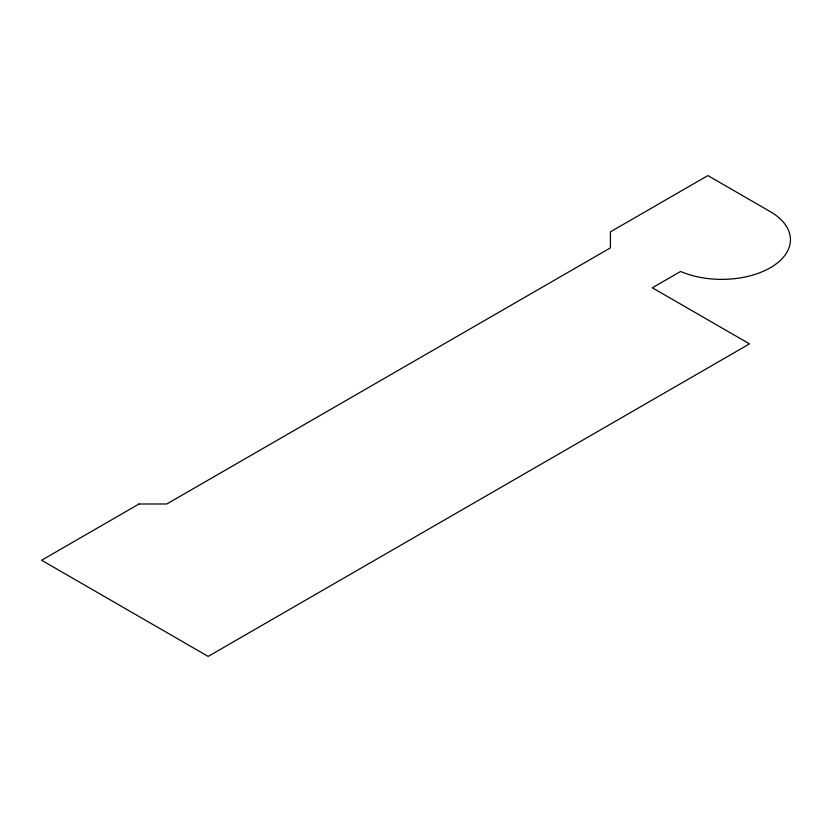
<?xml version="1.0" encoding="UTF-8"?>
<svg xmlns="http://www.w3.org/2000/svg" width="832" height="832" viewBox="0 0 832 832"><rect width="100%" height="100%" fill="white"/><g stroke="black" fill="none" stroke-linecap="round" stroke-linejoin="round"><path stroke-width="1.25" d="M139.027 503.994L41.6 560.248L208.166 656.417L749.497 343.876L652.34 287.778L680.597 271.461A68.702 39.666 0 0 0 773.677 265.668A68.702 39.666 0 0 0 770.318 211.65L707.855 175.583L610.428 231.837L610.428 247.863L166.785 503.994L139.027 503.994"/></g></svg>
